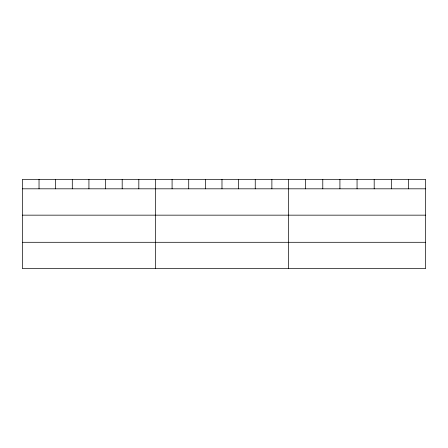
<?xml version="1.0" encoding="UTF-8"?>
<svg xmlns="http://www.w3.org/2000/svg" width="448" height="448" viewBox="0 0 448 448"><rect width="100%" height="100%" fill="white"/><g stroke="black" fill="none" stroke-linecap="round" stroke-linejoin="round"><path stroke-width="0.67" d="M425.6 188.815L425.6 268.638L22.4 268.638L22.4 179.362L425.6 179.362L425.6 188.815L22.4 188.815M22.4 215.158L425.6 215.158M22.4 242.295L425.6 242.295M408.464 179.362L408.464 188.815M391.328 179.362L391.328 188.815M374.192 179.362L374.192 188.815M357.056 179.362L357.056 188.815M339.92 179.362L339.92 188.815M322.784 179.362L322.784 188.815M305.648 179.362L305.648 188.815M288.512 179.362L288.512 268.638M271.88 179.362L271.88 188.815M255.248 179.362L255.248 188.815M238.616 179.362L238.616 188.815M221.984 179.362L221.984 188.815M205.352 179.362L205.352 188.815M188.72 179.362L188.72 188.815M172.088 179.362L172.088 188.815M155.456 179.362L155.456 268.638M138.824 179.362L138.824 188.815M122.192 179.362L122.192 188.815M105.56 179.362L105.56 188.815M88.928 179.362L88.928 188.815M72.296 179.362L72.296 188.815M55.664 179.362L55.664 188.815M39.032 179.362L39.032 188.815"/></g></svg>
